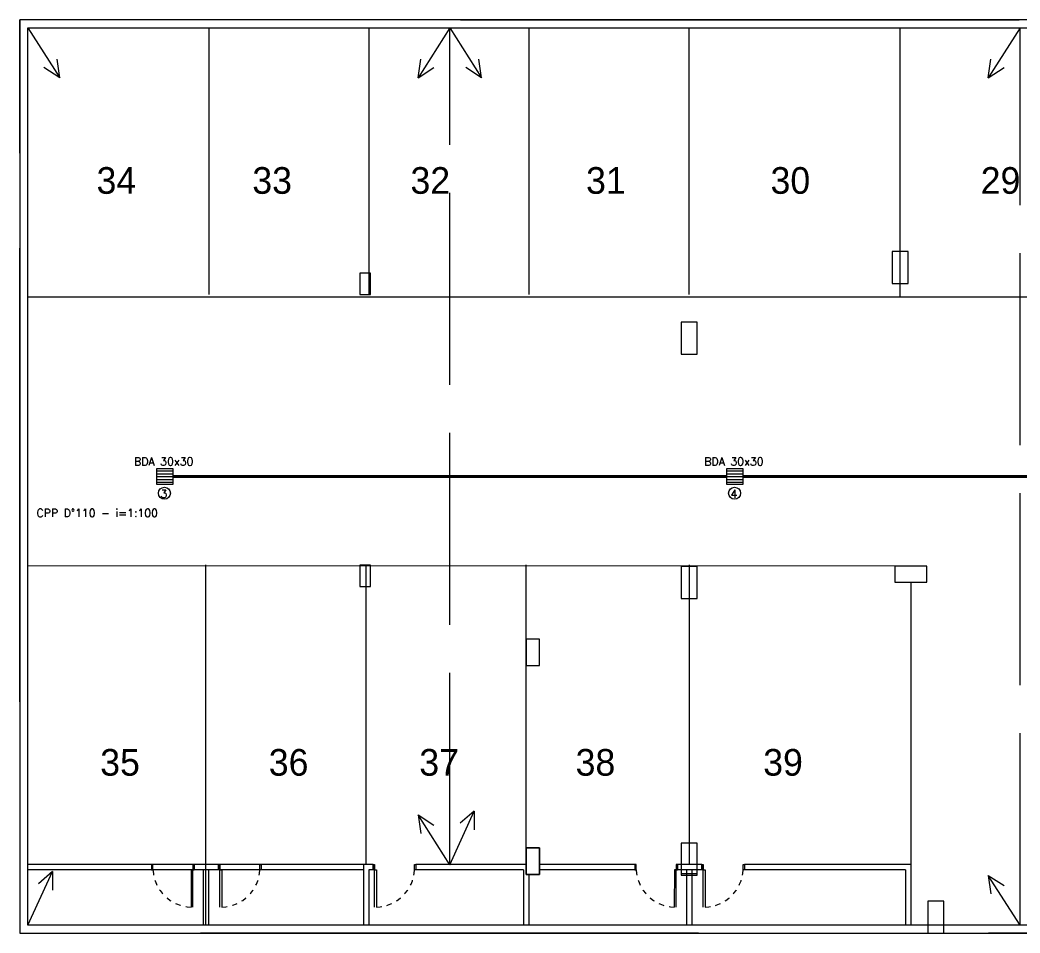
# Model space of a CAD drawing. Header units: millimetres. Extents: x 539 to 842, y -453 to -96.
# Drawn here: x 724.41 to 743.16, y -452.95 to -435.83 of the extents above; entities that cross this region are included whole.
import ezdxf

# ---------------------------------------------------------------- set-up
doc = ezdxf.new("R2010")
doc.units = ezdxf.units.MM
doc.header["$LTSCALE"] = 0.1
for name, pattern in [('ACAD_ISO02W100', [15, 12, -3]), ('CONTINUA', [0]), ('HIDDEN', [0.375, 0.25, -0.125]), ('Trazo', [0.00635, 0.003175, -0.003175])]:
    doc.linetypes.add(name, pattern=pattern)
doc.layers.get('0').update_dxf_attribs({"lineweight": 5})
doc.layers.add('00-Pluvial', color=40, linetype='Continuous')
doc.layers.add('Textos', color=7, linetype='Continuous')
for name, color, linetype, lineweight in [('A-COLS', 7, 'Continuous', 5), ('A-DOOR', 7, 'Continuous', 5), ('A-WALL', 7, 'Continuous', 5), ('C-TOPO', 7, 'Continuous', 5), ('Cotas', 7, 'Continuous', 13)]:
    doc.layers.add(name, color=color, linetype=linetype, lineweight=lineweight)
doc.layers.add('A-DOOR-HDLN', color=5, linetype='Trazo', lineweight=5, true_color=0x0000ff)
doc.styles.add('Pill Gothic 300mg Lt', font='', dxfattribs={"height": 0.186028})
doc.styles.add('Romans', font='romans.shx')
doc.styles.get('Pill Gothic 300mg Lt').set_extended_font_data('Pill Gothic 300mg Lt')

# ---------------------------------------------------------------- blocks, each defined once
blk = doc.blocks.new('subsuelot3y4')
at = {"color": 8}
for p, q in [((724.413, -438.329), (724.413, -435.833)), ((732.673, -435.833), (724.413, -435.833)), ((732.673, -435.833), (743.141, -435.833)), ((758.594, -435.833), (743.141, -435.833)), ((733.904, -447.94), (734.154, -447.94))]:
    blk.add_line(p, q, dxfattribs=at)
at = {"color": 8, "lineweight": 5}
for p, q in [((727.959, -440.978), (727.959, -435.983)), ((730.959, -440.978), (730.959, -435.983)), ((733.959, -440.978), (733.959, -435.983)), ((736.959, -440.978), (736.959, -435.983)), ((740.915, -441.025), (740.915, -435.983)), ((724.563, -441.025), (744.744, -441.025)), ((741.115, -446.072), (724.563, -446.071)), ((727.9, -452.803), (727.9, -446.048)), ((730.9, -451.669), (730.9, -446.048)), ((733.9, -451.669), (733.9, -446.048)), ((736.959, -446.048), (736.959, -451.669)), ((727.85, -451.769), (727.85, -452.803)), ((727.95, -451.769), (727.95, -452.803)), ((730.85, -451.669), (730.85, -452.803)), ((730.95, -451.769), (730.95, -452.803)), ((733.85, -451.769), (733.85, -452.803)), ((736.909, -451.769), (736.909, -452.803)), ((737.009, -451.769), (737.009, -452.803)), ((733.95, -451.858), (733.95, -452.803))]:
    blk.add_line(p, q, dxfattribs=at)
at = {"layer": 'A-COLS', "color": 8, "lineweight": 5}
for p, q in [((741.064, -440.177), (740.764, -440.177)), ((740.764, -440.177), (740.764, -440.777)), ((741.064, -440.777), (741.064, -440.177)), ((730.982, -440.578), (730.782, -440.578)), ((730.782, -440.578), (730.782, -440.978)), ((730.982, -440.978), (730.982, -440.578)), ((740.764, -440.777), (741.064, -440.777)), ((730.782, -440.978), (730.982, -440.978)), ((737.108, -441.502), (736.808, -441.502)), ((736.808, -441.502), (736.808, -442.102)), ((737.108, -442.102), (737.108, -441.502)), ((736.808, -442.102), (737.108, -442.102)), ((730.982, -446.053), (730.782, -446.053)), ((730.782, -446.053), (730.782, -446.453)), ((730.982, -446.453), (730.982, -446.053)), ((737.108, -446.083), (736.808, -446.083)), ((736.808, -446.083), (736.808, -446.683)), ((737.108, -446.683), (737.108, -446.083)), ((741.415, -446.072), (740.815, -446.072)), ((740.815, -446.072), (740.815, -446.372)), ((741.415, -446.372), (741.415, -446.072)), ((730.782, -446.453), (730.982, -446.453)), ((740.815, -446.372), (741.415, -446.372)), ((736.808, -446.683), (737.108, -446.683)), ((734.154, -447.445), (733.904, -447.445)), ((733.904, -447.445), (733.904, -447.94)), ((734.154, -447.94), (734.154, -447.445)), ((734.154, -451.358), (733.904, -451.358)), ((733.904, -451.358), (733.904, -451.858)), ((734.154, -451.858), (734.154, -451.358)), ((737.108, -451.268), (736.808, -451.268)), ((736.808, -451.268), (736.808, -451.868)), ((737.108, -451.868), (737.108, -451.268)), ((733.904, -451.858), (734.154, -451.858)), ((736.808, -451.868), (737.108, -451.868)), ((741.733, -452.353), (741.433, -452.353)), ((741.433, -452.353), (741.433, -452.953)), ((741.733, -452.953), (741.733, -452.353)), ((741.433, -452.953), (741.733, -452.953))]:
    blk.add_line(p, q, dxfattribs=at)
at = {"layer": 'A-DOOR', "color": 8, "lineweight": 5}
for p, q in [((726.906, -451.668), (726.881, -451.668)), ((726.881, -451.668), (726.881, -451.768)), ((726.881, -451.768), (726.906, -451.768)), ((726.906, -451.768), (726.906, -451.668)), ((727.656, -451.769), (727.621, -451.769)), ((727.621, -451.769), (727.621, -452.469)), ((727.681, -451.669), (727.656, -451.669)), ((727.656, -451.669), (727.656, -451.769)), ((727.656, -452.469), (727.656, -451.769)), ((727.656, -451.769), (727.681, -451.769)), ((727.681, -451.769), (727.681, -451.669)), ((728.137, -451.769), (728.137, -451.669)), ((728.137, -451.669), (728.162, -451.669)), ((728.162, -451.769), (728.137, -451.769)), ((728.162, -451.669), (728.162, -451.769)), ((728.162, -452.469), (728.162, -451.769)), ((728.162, -451.769), (728.197, -451.769)), ((728.197, -451.769), (728.197, -452.469)), ((728.912, -451.768), (728.912, -451.668)), ((728.912, -451.668), (728.937, -451.668)), ((728.937, -451.768), (728.912, -451.768)), ((728.937, -451.668), (728.937, -451.768)), ((731.034, -451.769), (731.034, -451.669)), ((731.034, -451.669), (731.059, -451.669)), ((731.059, -451.769), (731.034, -451.769)), ((731.059, -451.669), (731.059, -451.769)), ((731.06, -452.469), (731.059, -451.769)), ((731.059, -451.769), (731.094, -451.769)), ((731.094, -451.769), (731.095, -452.469)), ((731.81, -451.768), (731.809, -451.668)), ((731.809, -451.668), (731.834, -451.668)), ((731.835, -451.768), (731.81, -451.768)), ((731.834, -451.668), (731.835, -451.768)), ((735.965, -451.668), (735.94, -451.668)), ((735.94, -451.668), (735.94, -451.768)), ((735.94, -451.768), (735.965, -451.768)), ((735.965, -451.768), (735.965, -451.668)), ((736.68, -451.769), (736.679, -452.469)), ((736.715, -451.769), (736.68, -451.769)), ((736.714, -452.469), (736.715, -451.769)), ((736.74, -451.669), (736.715, -451.669)), ((736.715, -451.669), (736.715, -451.769)), ((736.715, -451.769), (736.74, -451.769)), ((736.74, -451.769), (736.74, -451.669)), ((737.195, -451.769), (737.195, -451.669)), ((737.195, -451.669), (737.22, -451.669)), ((737.22, -451.769), (737.195, -451.769)), ((737.22, -451.669), (737.22, -451.769)), ((737.221, -452.469), (737.22, -451.769)), ((737.22, -451.769), (737.255, -451.769)), ((737.255, -451.769), (737.256, -452.469)), ((737.971, -451.768), (737.97, -451.668)), ((737.97, -451.668), (737.995, -451.668)), ((737.996, -451.768), (737.971, -451.768)), ((737.995, -451.668), (737.996, -451.768))]:
    blk.add_line(p, q, dxfattribs=at)
at = {"layer": 'A-DOOR-HDLN', "color": 8, "linetype": 'HIDDEN', "lineweight": 5}
for centre, start, end in [((727.643, -451.731), 182.8709, 268.2373), ((728.175, -451.731), 271.7627, 357.1291), ((731.072, -451.731), 271.7627, 357.1291), ((736.702, -451.731), 182.8709, 268.2373), ((737.233, -451.731), 271.7627, 357.1291)]:
    blk.add_arc(centre, 0.738, start, end, dxfattribs=at)
at = {"layer": 'A-WALL', "color": 8, "lineweight": 5}
for p, q in [((828.988, -435.833), (724.413, -435.833)), ((724.413, -435.833), (724.413, -452.953)), ((724.563, -435.983), (828.838, -435.983)), ((724.563, -452.803), (724.563, -435.983)), ((741.115, -446.372), (741.115, -452.803)), ((730.85, -451.669), (724.563, -451.669)), ((730.85, -451.769), (724.563, -451.769)), ((726.881, -451.669), (726.881, -451.769)), ((728.137, -451.669), (727.681, -451.669)), ((727.681, -451.669), (727.681, -451.769)), ((728.137, -451.769), (727.681, -451.769)), ((728.137, -451.669), (728.137, -451.769)), ((728.937, -451.669), (728.937, -451.769)), ((731.034, -451.669), (730.85, -451.669)), ((731.034, -451.769), (730.95, -451.769)), ((731.034, -451.669), (731.034, -451.769)), ((733.904, -451.669), (731.834, -451.669)), ((731.834, -451.669), (731.834, -451.769)), ((733.85, -451.769), (731.834, -451.769)), ((735.94, -451.669), (734.154, -451.669)), ((735.94, -451.769), (734.154, -451.769)), ((735.94, -451.669), (735.94, -451.769)), ((737.195, -451.669), (736.74, -451.669)), ((736.74, -451.669), (736.74, -451.769)), ((737.195, -451.769), (736.74, -451.769)), ((737.195, -451.669), (737.195, -451.769)), ((741.115, -451.669), (737.995, -451.669)), ((737.995, -451.669), (737.995, -451.769)), ((741.015, -451.769), (737.995, -451.769)), ((741.015, -451.769), (741.015, -452.803)), ((737.108, -451.845), (736.808, -451.845)), ((828.838, -452.803), (724.563, -452.803)), ((724.413, -452.953), (828.988, -452.953))]:
    blk.add_line(p, q, dxfattribs=at)
at = {"layer": 'C-TOPO', "color": 8, "lineweight": 5}
for p, q in [((724.413, -438.329), (724.413, -440.112)), ((724.413, -448.617), (724.413, -440.112)), ((724.413, -448.617), (724.413, -452.953)), ((724.413, -452.953), (727.798, -452.953)), ((737.132, -452.953), (727.798, -452.953)), ((737.132, -452.953), (742.568, -452.953)), ((758.105, -452.953), (742.568, -452.953))]:
    blk.add_line(p, q, dxfattribs=at)
at = {"layer": 'Cotas', "color": 8, "lineweight": 5}
for p, q in [((733.904, -451.358), (734.154, -451.358)), ((733.904, -451.858), (733.904, -451.358)), ((734.154, -451.358), (734.154, -451.858)), ((734.154, -451.858), (733.904, -451.858))]:
    blk.add_line(p, q, dxfattribs=at)
at = {"color": 8, "style": 'Pill Gothic 300mg Lt'}
for s, p in [('34', (725.848, -439.092)), ('33', (728.768, -439.092)), ('32', (731.733, -439.092)), ('31', (735.025, -439.092)), ('30', (738.483, -439.092)), ('29', (742.423, -439.092)), ('35', (725.917, -450.003)), ('36', (729.077, -450.003)), ('37', (731.899, -450.003)), ('38', (734.829, -450.003)), ('39', (738.346, -450.003))]:
    blk.add_text(s, height=0.5, dxfattribs=at).set_placement(p)

msp = doc.modelspace()

# ---------------------------------------------------------------- linework, layer by layer
at = {"layer": '00-Pluvial', "lineweight": 20}
for p, q in [((724.563, -435.983), (725.157, -436.918)), ((732.471, -435.983), (731.877, -436.918)), ((732.471, -435.983), (733.064, -436.918)), ((743.16, -435.983), (742.566, -436.918)), ((725.157, -436.918), (725.109, -436.57)), ((731.877, -436.918), (731.925, -436.57)), ((733.064, -436.918), (733.016, -436.57)), ((742.566, -436.918), (742.614, -436.57)), ((725.157, -436.918), (724.863, -436.726)), ((731.877, -436.918), (732.171, -436.726)), ((733.064, -436.918), (732.77, -436.726)), ((742.566, -436.918), (742.86, -436.726)), ((726.976, -444.289), (727.276, -444.289)), ((737.665, -444.289), (737.965, -444.289)), ((726.976, -444.342), (727.276, -444.342)), ((726.976, -444.395), (727.276, -444.395)), ((726.976, -444.449), (727.276, -444.449)), ((737.665, -444.342), (737.965, -444.342)), ((737.665, -444.395), (737.965, -444.395)), ((737.665, -444.449), (737.965, -444.449)), ((726.976, -444.502), (727.276, -444.502)), ((737.665, -444.502), (737.965, -444.502)), ((732.471, -451.674), (731.877, -450.739)), ((731.877, -450.739), (731.925, -451.087)), ((731.877, -450.739), (732.171, -450.93)), ((732.471, -451.674), (732.929, -450.666)), ((732.929, -450.666), (732.664, -450.896)), ((732.929, -450.666), (732.93, -451.017)), ((724.563, -452.808), (725.022, -451.8)), ((725.022, -451.8), (724.757, -452.03)), ((725.022, -451.8), (725.022, -452.151)), ((743.16, -452.808), (742.566, -451.873)), ((742.566, -451.873), (742.614, -452.221)), ((742.566, -451.873), (742.86, -452.065))]:
    msp.add_line(p, q, dxfattribs=at)
at = {"layer": '00-Pluvial', "linetype": 'ACAD_ISO02W100', "lineweight": 20, "ltscale": 3}
for p, q in [((732.471, -451.674), (732.471, -435.983)), ((743.16, -452.808), (743.16, -435.983))]:
    msp.add_line(p, q, dxfattribs=at)
at = {"layer": '00-Pluvial', "lineweight": 20}
for points in [[(726.976, -444.545), (726.976, -444.245), (727.276, -444.245), (727.276, -444.545), (726.976, -444.545)], [(737.665, -444.545), (737.665, -444.245), (737.965, -444.245), (737.965, -444.545), (737.665, -444.545)]]:
    msp.add_lwpolyline(points, dxfattribs=at)
at = {"layer": '00-Pluvial', "lineweight": 40}
for points in [[(727.276, -444.395), (737.665, -444.395)], [(737.965, -444.395), (748.354, -444.395)]]:
    msp.add_lwpolyline(points, dxfattribs=at)
at = {"layer": '00-Pluvial', "lineweight": 20}
for centre in [(727.12, -444.707), (737.81, -444.707)]:
    msp.add_circle(centre, 0.113, dxfattribs=at)

# ---------------------------------------------------------------- block references
at = {"linetype": 'CONTINUA', "lineweight": 20}
msp.add_blockref('subsuelot3y4', (0, 0), dxfattribs=at)

# ---------------------------------------------------------------- texts
at = {"layer": 'Textos', "color": 7, "style": 'Romans'}
for s, p in [('BDA 30x30', (726.552, -444.187)), ('BDA 30x30', (737.241, -444.187)), ('CPP D°110 - i=1:100', (724.724, -445.152))]:
    msp.add_text(s, height=0.15, rotation=360, dxfattribs=at).set_placement(p)
at = {"layer": 'Textos', "style": 'Romans'}
for s, p in [('3', (727.044, -444.793)), ('4', (737.733, -444.793))]:
    msp.add_text(s, height=0.15, rotation=360, dxfattribs=at).set_placement(p)

doc.saveas('drawing.dxf')
